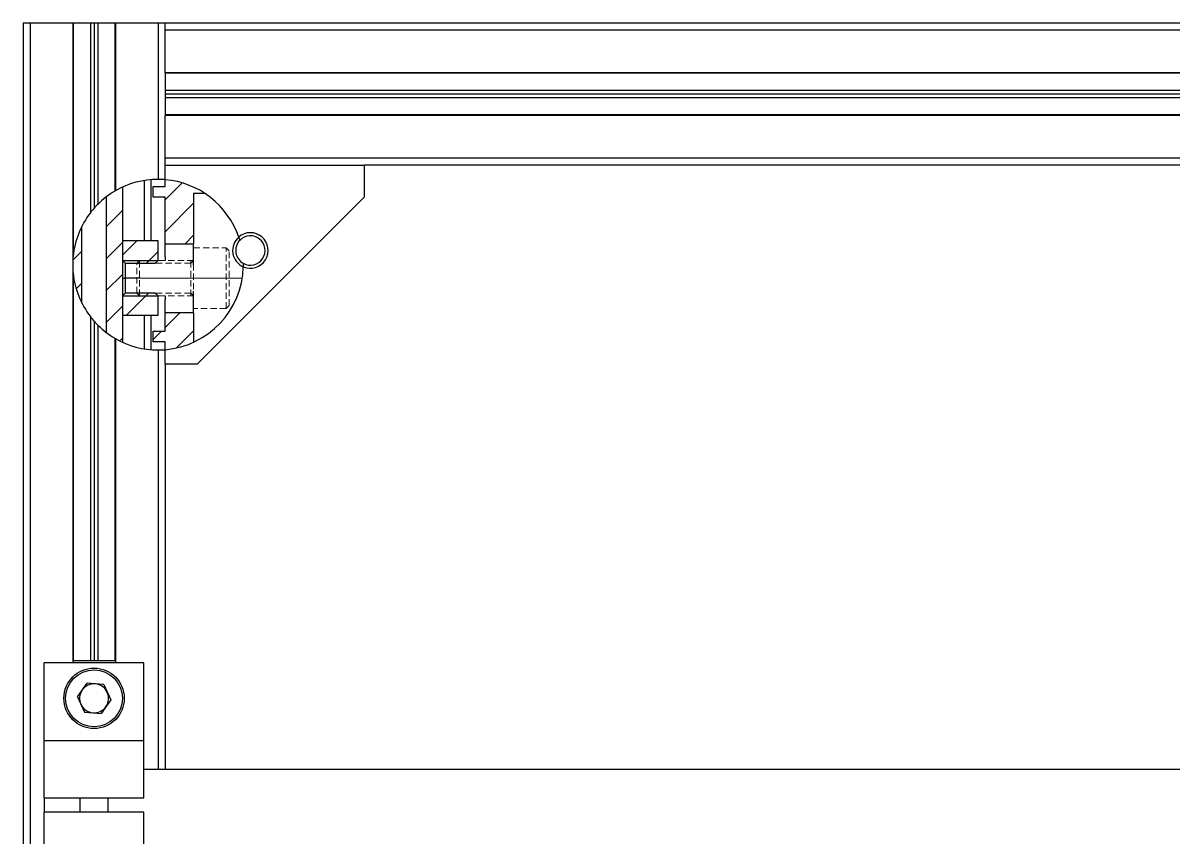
# Model space of a CAD drawing. Header units: millimetres. Extents: x 55 to 11032, y -227 to 3957.
# Drawn here: x 9850.7 to 10012.6, y 1512.7 to 1627.3 of the extents above; entities that cross this region are included whole.
import ezdxf

# ---------------------------------------------------------------- set-up
doc = ezdxf.new("R2010")
doc.units = ezdxf.units.MM
doc.header["$LTSCALE"] = 0.7
doc.linetypes.add('CENTER', pattern=[50.8, 31.75, -6.35, 6.35, -6.35])
doc.linetypes.add('HIDDEN', pattern=[9.525, 6.35, -3.175])
doc.layers.get('0').update_dxf_attribs({"color": 255})
doc.layers.add('DIM', color=94, linetype='Continuous', lineweight=25)
doc.layers.add('screw', color=33, linetype='Continuous', lineweight=13)
pattern_1 = [(45, (8287.9715, 850.3594), (-2.245064, 2.245064), [])]
pattern_2 = [(45, (7657.3897, 909.4594), (-2.245064, 2.245064), [])]

msp = doc.modelspace()

# ---------------------------------------------------------------- hatches: boundary and pattern name
at = {"linetype": 'Continuous', "lineweight": 18}
h = msp.add_hatch(dxfattribs=at)
h.set_pattern_fill('ANSI31', style=0)
h.set_pattern_definition(pattern_1)
edge = h.paths.add_edge_path(flags=0)
edge.add_arc((9869.73, 1593.315), 12, 114.62432, 127.41563)
edge.add_line((9862.439, 1602.846), (9862.439, 1583.784))
edge.add_arc((9869.73, 1593.315), 12, 232.58437, 245.37568)
edge.add_line((9864.73, 1582.406), (9864.73, 1604.224))
h = msp.add_hatch(dxfattribs=at)
h.set_pattern_fill('ANSI31', style=0)
h.set_pattern_definition(pattern_1)
edge = h.paths.add_edge_path(flags=0)
edge.add_line((9870.73, 1604.315), (9869.03, 1604.315))
edge.add_line((9869.03, 1604.315), (9869.03, 1602.815))
edge.add_line((9869.03, 1602.815), (9870.73, 1602.815))
edge.add_line((9870.73, 1602.815), (9870.73, 1596.273))
edge.add_line((9870.73, 1596.273), (9874.73, 1596.273))
edge.add_line((9874.73, 1596.273), (9874.73, 1603.315))
edge.add_line((9874.73, 1603.315), (9876.363, 1603.315))
edge.add_arc((9869.73, 1593.315), 12, 56.44269, 85.21981)
edge.add_line((9870.73, 1605.273), (9870.73, 1604.315))
h = msp.add_hatch(dxfattribs=at)
h.set_pattern_fill('ANSI31', style=0)
h.set_pattern_definition(pattern_1)
edge = h.paths.add_edge_path(flags=0)
edge.add_line((9859.021, 1587.9), (9859.021, 1598.73))
edge.add_arc((9869.73, 1593.315), 12, 153.17735, 206.82265)
h = msp.add_hatch(dxfattribs=at)
h.set_pattern_fill('ANSI31', style=0)
h.set_pattern_definition(pattern_2)
h.paths.add_polyline_path([(9864.73, 1593.915), (9865.13, 1593.515), (9869.33, 1593.515), (9869.73, 1593.915), (9869.73, 1596.665), (9864.73, 1596.665)], flags=0)
h = msp.add_hatch(dxfattribs=at)
h.set_pattern_fill('ANSI31', style=0)
h.set_pattern_definition(pattern_2)
h.paths.add_polyline_path([(9865.13, 1589.315), (9864.73, 1588.915), (9864.73, 1586.165), (9869.73, 1586.165), (9869.73, 1588.915), (9869.33, 1589.315)], flags=0)
h = msp.add_hatch(dxfattribs=at)
h.set_pattern_fill('ANSI31', style=0)
h.set_pattern_definition(pattern_1)
edge = h.paths.add_edge_path(flags=0)
edge.add_arc((9869.73, 1593.315), 12, 274.78019, 294.62432)
edge.add_line((9874.73, 1582.406), (9874.73, 1586.557))
edge.add_line((9874.73, 1586.557), (9870.73, 1586.557))
edge.add_line((9870.73, 1586.557), (9870.73, 1583.965))
edge.add_line((9870.73, 1583.965), (9869.03, 1583.965))
edge.add_line((9869.03, 1583.965), (9869.03, 1582.465))
edge.add_line((9869.03, 1582.465), (9870.73, 1582.465))
edge.add_line((9870.73, 1582.465), (9870.73, 1581.357))

# ---------------------------------------------------------------- linework, layer by layer
at = {"color": 7, "linetype": 'Continuous', "lineweight": 25}
for p, q in [((9850.73, 1627.315), (9850.73, 1485.315)), ((9851.73, 1627.315), (9850.73, 1627.315)), ((9857.73, 1627.315), (9851.73, 1627.315)), ((9857.73, 1627.315), (9857.73, 1593.315)), ((9857.791, 1627.315), (9857.73, 1627.315)), ((9857.791, 1627.315), (9857.791, 1594.52)), ((9860.21, 1627.315), (9857.791, 1627.315)), ((9860.21, 1627.315), (9860.21, 1600.621)), ((9860.73, 1627.315), (9860.21, 1627.315)), ((9860.73, 1627.315), (9860.73, 1601.252)), ((9861.25, 1627.315), (9860.73, 1627.315)), ((9861.25, 1627.315), (9861.25, 1601.805)), ((9863.669, 1627.315), (9861.25, 1627.315)), ((9863.669, 1627.315), (9863.669, 1603.672)), ((9863.73, 1627.315), (9863.669, 1627.315)), ((9869.73, 1627.315), (9863.73, 1627.315)), ((9863.73, 1627.315), (9863.73, 1603.707)), ((9869.73, 1627.315), (9869.73, 1605.315)), ((9870.73, 1627.315), (9869.73, 1627.315)), ((10270.73, 1627.315), (9870.73, 1627.315)), ((9870.73, 1626.315), (9870.73, 1627.315)), ((10270.73, 1626.315), (9870.73, 1626.315)), ((9870.73, 1620.315), (9870.73, 1626.315)), ((9870.73, 1620.315), (9870.73, 1614.315)), ((10270.73, 1620.315), (9870.73, 1620.315)), ((10270.73, 1620.254), (9870.73, 1620.254)), ((10270.73, 1617.835), (9870.73, 1617.835)), ((10270.73, 1617.315), (9870.73, 1617.315)), ((10270.73, 1616.795), (9870.73, 1616.795)), ((10270.73, 1614.376), (9870.73, 1614.376)), ((10270.73, 1614.315), (9870.73, 1614.315)), ((9870.73, 1608.315), (9870.73, 1614.315)), ((10270.73, 1608.315), (9870.73, 1608.315)), ((9870.73, 1607.315), (9870.73, 1608.315)), ((9870.73, 1607.315), (9898.73, 1607.315)), ((9870.73, 1605.273), (9870.73, 1607.315)), ((9898.73, 1607.315), (9898.73, 1602.815)), ((10242.73, 1607.315), (9898.73, 1607.315)), ((9864.73, 1604.224), (9864.73, 1582.406)), ((9867.791, 1605.157), (9867.791, 1596.665)), ((9868.73, 1605.273), (9868.73, 1596.665)), ((9869.03, 1604.315), (9870.73, 1604.315)), ((9869.03, 1602.815), (9869.03, 1604.315)), ((9870.73, 1604.315), (9870.73, 1605.273)), ((9862.439, 1602.846), (9862.439, 1583.784)), ((9870.73, 1602.815), (9869.03, 1602.815)), ((9870.73, 1596.273), (9870.73, 1602.815)), ((9874.73, 1603.315), (9874.73, 1596.273)), ((9876.363, 1603.315), (9874.73, 1603.315)), ((9898.73, 1602.815), (9875.23, 1579.315)), ((9859.021, 1587.9), (9859.021, 1598.73)), ((9864.73, 1596.665), (9864.73, 1593.597)), ((9869.73, 1596.665), (9864.73, 1596.665)), ((9869.73, 1596.665), (9864.73, 1596.665)), ((9869.73, 1593.915), (9869.73, 1596.665)), ((9869.73, 1593.915), (9869.73, 1596.665)), ((9870.73, 1596.273), (9874.73, 1596.273)), ((9870.73, 1594.429), (9870.73, 1596.273)), ((9874.73, 1594.695), (9874.73, 1596.273)), ((9881.085, 1597.197), (9881.231, 1596.739)), ((9870.73, 1594.429), (9870.73, 1593.915)), ((9874.73, 1593.245), (9874.73, 1594.695)), ((9857.73, 1593.315), (9857.73, 1537.315)), ((9864.73, 1593.915), (9865.13, 1593.515)), ((9865.13, 1593.515), (9865.13, 1591.415)), ((9865.13, 1593.515), (9869.33, 1593.515)), ((9869.33, 1593.515), (9869.73, 1593.915)), ((9881.728, 1593.507), (9881.726, 1593.025)), ((9857.791, 1592.11), (9857.791, 1537.565)), ((9864.73, 1591.415), (9865.13, 1591.415)), ((9864.73, 1591.415), (9865.13, 1591.415)), ((9865.13, 1591.415), (9865.13, 1589.315)), ((9865.13, 1589.315), (9864.73, 1588.915)), ((9864.73, 1589.233), (9864.73, 1586.165)), ((9869.33, 1589.315), (9865.13, 1589.315)), ((9869.73, 1588.915), (9869.33, 1589.315)), ((9874.73, 1588.135), (9874.73, 1589.585)), ((9869.73, 1586.165), (9869.73, 1588.915)), ((9870.73, 1588.915), (9870.73, 1588.402)), ((9870.73, 1586.557), (9870.73, 1588.402)), ((9874.73, 1586.557), (9874.73, 1588.135)), ((9860.21, 1586.009), (9860.21, 1537.565)), ((9869.73, 1586.165), (9864.73, 1586.165)), ((9869.73, 1586.165), (9864.73, 1586.165)), ((9867.791, 1586.165), (9867.791, 1581.473)), ((9868.73, 1586.165), (9868.73, 1581.357)), ((9874.73, 1586.557), (9870.73, 1586.557)), ((9870.73, 1583.965), (9870.73, 1586.557)), ((9874.73, 1586.557), (9874.73, 1582.406)), ((9860.73, 1585.378), (9860.73, 1537.565)), ((9861.25, 1584.825), (9861.25, 1537.565)), ((9863.669, 1582.958), (9863.669, 1537.565)), ((9863.73, 1582.923), (9863.73, 1537.315)), ((9869.03, 1582.465), (9869.03, 1583.965)), ((9869.03, 1583.965), (9870.73, 1583.965)), ((9870.73, 1582.465), (9869.03, 1582.465)), ((9870.73, 1581.357), (9870.73, 1582.465)), ((9870.73, 1579.315), (9870.73, 1581.357)), ((9875.23, 1579.315), (9870.73, 1579.315)), ((9870.73, 1579.315), (9870.73, 1522.315)), ((9863.73, 1537.565), (9857.73, 1537.565)), ((9867.73, 1537.315), (9853.73, 1537.315)), ((9853.73, 1526.315), (9853.73, 1537.315)), ((9867.73, 1526.315), (9867.73, 1537.315)), ((9858.382, 1532.526), (9859.739, 1534.454)), ((9862.087, 1534.243), (9859.739, 1534.454)), ((9862.087, 1534.243), (9863.078, 1532.104)), ((9858.382, 1532.526), (9859.373, 1530.387)), ((9863.078, 1532.104), (9861.721, 1530.176)), ((9859.373, 1530.387), (9861.721, 1530.176)), ((9867.73, 1526.315), (9853.73, 1526.315)), ((9853.73, 1518.315), (9853.73, 1526.315)), ((9867.73, 1518.315), (9867.73, 1526.315)), ((10273.73, 1522.315), (9867.73, 1522.315)), ((9853.73, 1518.315), (9867.73, 1518.315)), ((9853.73, 1518.315), (9853.73, 1516.315)), ((9858.73, 1518.315), (9858.73, 1516.315)), ((9862.73, 1516.315), (9862.73, 1518.315)), ((9867.73, 1516.315), (9853.73, 1516.315)), ((9853.73, 1506.315), (9853.73, 1516.315)), ((9867.73, 1506.315), (9867.73, 1516.315))]:
    msp.add_line(p, q, dxfattribs=at)
at = {"color": 8, "linetype": 'Continuous', "lineweight": 25}
for p, q in [((9851.73, 1627.315), (9851.73, 1486.315)), ((9866.73, 1591.415), (9865.13, 1591.415)), ((9867.23, 1591.415), (9865.13, 1591.415)), ((9869.73, 1581.315), (9869.73, 1522.315))]:
    msp.add_line(p, q, dxfattribs=at)
at = {"color": 7, "linetype": 'Continuous', "lineweight": 25}
for radius in [4.25, 4]:
    msp.add_circle((9860.73, 1532.315), radius, dxfattribs=at)
for centre, radius, start, end in [((9869.73, 1593.315), 12, 90, 120), ((9869.73, 1593.315), 12, 18.87595, 85.21981), ((9869.73, 1593.315), 12, 120.335, 134.96695), ((9869.73, 1593.315), 12, 142.4951, 174.23656), ((9869.73, 1593.315), 12, 138.59038, 142.4951), ((9869.73, 1593.315), 12, 134.96695, 138.59038), ((9882.73, 1595.315), 2.5, 246.3343, 131.15802), ((9882.73, 1595.315), 2.067, 241.018, 136.47433), ((9882.73, 1595.315), 2.5, 131.21951, 246.24936), ((9882.73, 1595.315), 2.067, 136.47433, 241.018), ((9869.73, 1593.315), 12, 174.23656, 185.76344), ((9869.73, 1593.315), 12, 274.78019, 358.61637), ((9869.73, 1593.315), 12, 185.76344, 217.5049), ((9869.73, 1593.315), 12, 217.5049, 221.40962), ((9869.73, 1593.315), 12, 221.40962, 225.03305), ((9869.73, 1593.315), 12, 225.03305, 239.665), ((9869.73, 1593.315), 12, 240, 270), ((9860.73, 1532.315), 2.042, 84.85888, 144.85888), ((9860.73, 1532.315), 2.042, 24.85888, 84.85888), ((9860.73, 1532.315), 2.042, 144.85888, 204.85888), ((9860.73, 1532.315), 2.042, 324.85888, 24.85888), ((9860.73, 1532.315), 2.042, 204.85888, 264.85888), ((9860.73, 1532.315), 2.042, 264.85888, 324.85888)]:
    msp.add_arc(centre, radius, start, end, dxfattribs=at)
for points, knots in [([(9870.73, 1605.273), (9870.719, 1605.274), (9870.697, 1605.276), (9870.525, 1605.289), (9870.272, 1605.304), (9869.991, 1605.314), (9869.804, 1605.315), (9869.73, 1605.315)], [0, 0, 0, 0, 0.2141858, 0.4283536, 0.6429893, 0.8579322, 1, 1, 1, 1]), ([(9869.73, 1581.315), (9869.842, 1581.316), (9870.067, 1581.318), (9870.366, 1581.331), (9870.592, 1581.346), (9870.713, 1581.355), (9870.725, 1581.356), (9870.73, 1581.357)], [0, 0, 0, 0, 0.2141873, 0.4283566, 0.6429905, 0.8579341, 1, 1, 1, 1])]:
    msp.add_open_spline(points, degree=3, knots=knots, dxfattribs=at)
at = {"layer": 'DIM', "ltscale": 0.2}
for p, q in [((9864.73, 1593.915), (9869.73, 1593.915)), ((9864.73, 1588.915), (9869.73, 1588.915))]:
    msp.add_line(p, q, dxfattribs=at)
at = {"layer": 'screw', "color": 8, "linetype": 'HIDDEN', "ltscale": 0.2}
for p, q in [((9874.731, 1587.165), (9874.731, 1595.665)), ((9874.731, 1595.665), (9879.331, 1595.665)), ((9879.331, 1595.665), (9879.731, 1595.265)), ((9879.331, 1587.165), (9879.331, 1595.665)), ((9879.731, 1587.565), (9879.731, 1595.265)), ((9866.731, 1593.515, 0), (9867.131, 1593.915, 0)), ((9866.731, 1589.315, 0), (9866.731, 1593.515, 0)), ((9874.731, 1593.915), (9867.131, 1593.915)), ((9874.331, 1588.915), (9874.331, 1593.915)), ((9867.131, 1588.915, 0), (9866.731, 1589.315, 0)), ((9874.731, 1588.915), (9867.131, 1588.915)), ((9879.731, 1587.565), (9879.331, 1587.165)), ((9879.331, 1587.165), (9874.731, 1587.165))]:
    msp.add_line(p, q, dxfattribs=at)
at = {"layer": 'screw', "color": 92, "linetype": 'HIDDEN', "ltscale": 0.2}
for p, q in [((9874.331, 1593.515), (9866.731, 1593.515)), ((9867.131, 1588.915, 0), (9867.131, 1593.915, 0)), ((9874.331, 1593.515), (9874.731, 1593.915)), ((9874.331, 1589.315), (9866.731, 1589.315, 0)), ((9874.731, 1588.915), (9874.331, 1589.315))]:
    msp.add_line(p, q, dxfattribs=at)
at = {"layer": 'screw', "color": 1, "linetype": 'CENTER', "ltscale": 3.175}
msp.add_line((9881.421, 1591.415), (9865.301, 1591.415), dxfattribs=at)

doc.saveas('drawing.dxf')
